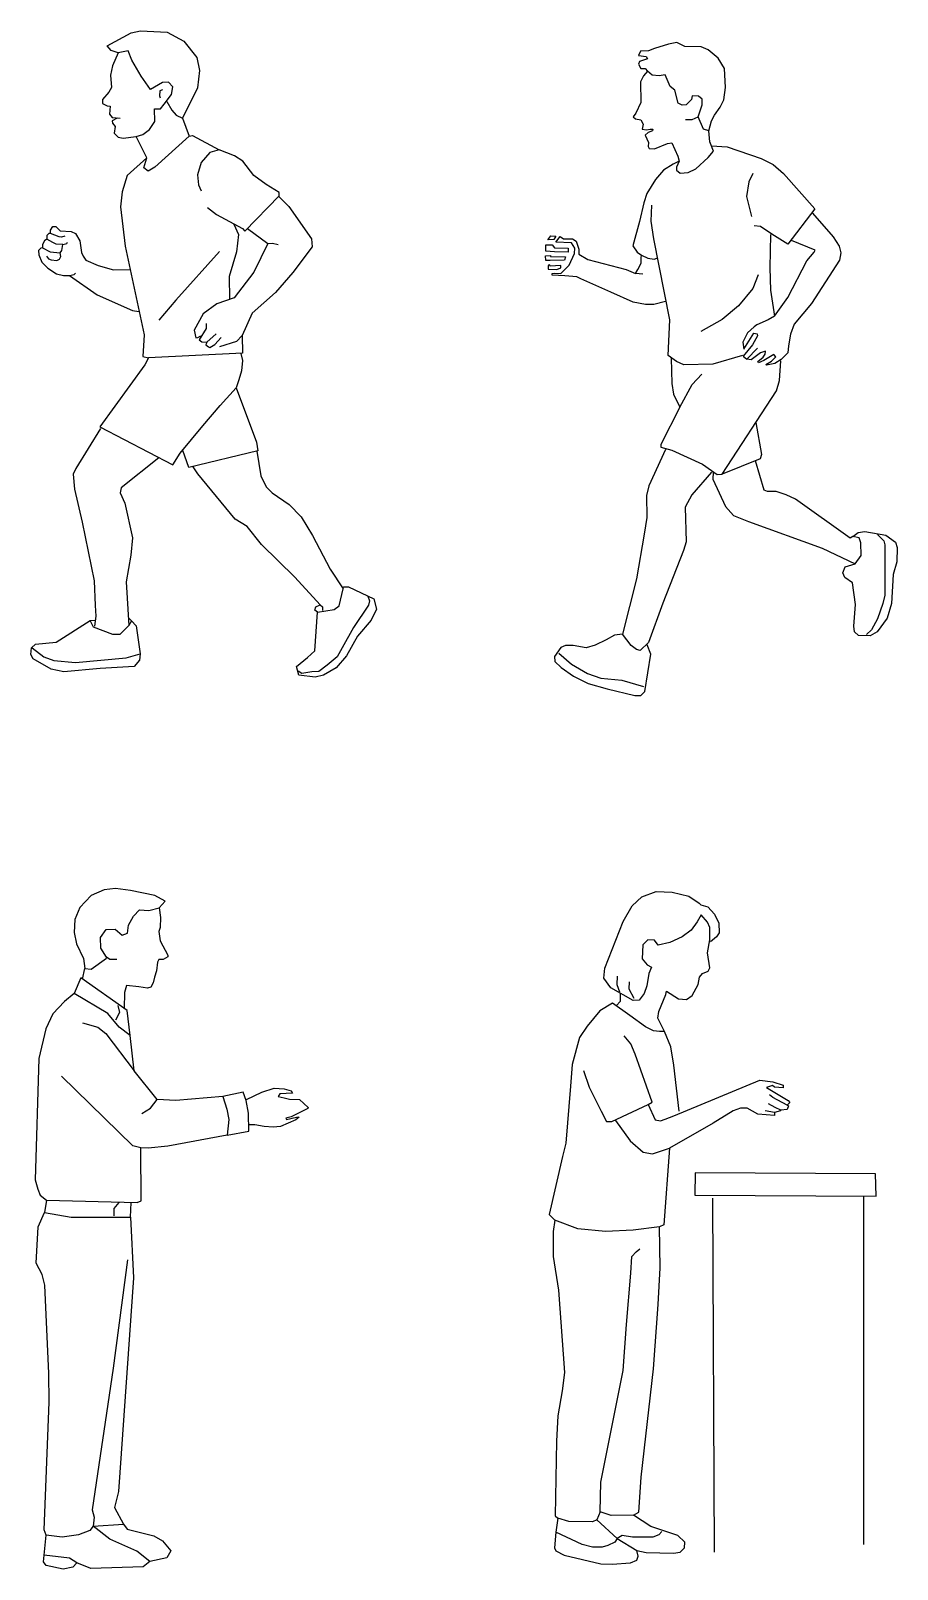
# Model space of a CAD drawing. Header units: millimetres. Extents: x 1284 to 35279, y 955 to 12847.
# Drawn here: x 1657 to 3830, y 955 to 4813 of the extents above; entities that cross this region are included whole.
import ezdxf

# ---------------------------------------------------------------- set-up
doc = ezdxf.new("R2010")
doc.units = ezdxf.units.MM
doc.header["$LTSCALE"] = 20

# ---------------------------------------------------------------- blocks, each defined once
blk = doc.blocks.new('人物動作（CAD素材.com）62')
at = {"color": 0, "linetype": 'ByBlock', "lineweight": -2}
for points in [[(167.3, 1135.9), (154.1, 1251.7), (146.6, 1297.8), (130.8, 1336.3), (114.4, 1369.1), (116.5, 1385.7), (134.3, 1428.8), (135.5, 1437.2), (165.8, 1418.1), (185.8, 1416.4), (199.9, 1425.9), (215.6, 1454.2), (218.5, 1472.4), (226.4, 1481.6), (240.5, 1487.4), (244.7, 1495.2), (238.9, 1533), (244.7, 1565.8), (244.7, 1596.5), (238.5, 1610.2), (222.7, 1628.5), (212.7, 1610.6), (197.8, 1590.3), (175, 1573.3), (144.3, 1559.2), (115.2, 1552.5), (105.7, 1565), (89.1, 1565.8), (76.6, 1553.3), (74.5, 1518.5), (87.8, 1503.1), (98.2, 1497.3), (92, 1481.6), (86.2, 1450.8), (79.9, 1431.3), (67.5, 1414.7), (52.1, 1413.5), (-3.5, 1445.4), (-21.3, 1469.9), (-18.8, 1494.4), (27.6, 1611.9), (50.1, 1650.9), (73.7, 1673.3), (109.8, 1687.4), (150.1, 1685.7), (192, 1675.3), (217.7, 1657.9), (222.3, 1653.8), (239.7, 1648.4), (256.3, 1630.1), (267.1, 1607.7), (267.9, 1583.6), (261.7, 1573.3), (246.3, 1560.8)], [(12.3, 1474.9), (11.1, 1454.2), (18.1, 1435.1)], [(9.4, 1400.6), (20.6, 1411.8), (20.2, 1431.9)], [(42.6, 1460.4), (41.8, 1443), (54.2, 1419.3)], [(130.8, 1336.3), (118.4, 1335.9), (103, 1337.6), (83.1, 1347.6), (43.7, 1376.2), (0.5, 1406.9), (-31, 1387.8), (-63.4, 1349.6), (-82.5, 1320.6), (-100.7, 1253.4), (-105.3, 1199), (-116.5, 1055.8), (-124.8, 1022.6), (-158.4, 876.6), (-143.9, 862.5), (-148.7, 834.1), (-148.7, 771.9), (-135, 687.2), (-120.1, 480.7), (-125.7, 434.6), (-136.3, 371.8), (-140, 308.3), (-143.1, 121.5), (-136.3, 115.9)], [(89.5, 1152.9), (100, 1158.9), (57.3, 1279.3), (46.1, 1304.6), (29.9, 1324.9)], [(-72.6, 1238.2), (-58.1, 1196.7), (-27.8, 1136.5), (-14.9, 1110), (-1, 1110), (89.5, 1152.9), (107.2, 1114.7), (121, 1111.9), (132.4, 1116.4), (154.1, 1124.6), (369.9, 1213.5), (402.4, 1210.1), (428.2, 1201.5), (428.6, 1194.7), (407, 1196.3), (401.5, 1200.4), (386.7, 1195.2), (441.4, 1162.6), (445, 1158.1), (438.3, 1151.5), (441.7, 1149.3), (438.6, 1140.4), (422.3, 1138.8), (421.7, 1137.4), (406.8, 1132.7), (383, 1137.1)], [(438.3, 1151.5), (402.7, 1170.3), (394.6, 1177)], [(406.8, 1132.7), (407.1, 1125.5), (364.7, 1128.5), (338.2, 1144), (321.3, 1143.8), (303.1, 1136.8), (252.7, 1106.4), (143.4, 1043.6), (129.1, 851.5), (118, 845.9)], [(422.3, 1138.8), (408.7, 1145.7), (392.1, 1154.8)], [(7.6, 1112.5), (44.4, 1062.1), (77.6, 1033.1), (101.1, 1028.9), (143.4, 1043.6)], [(-39.2, 110.9), (-49.8, 106.6), (-108.9, 107.2), (-136.3, 115.9), (-141.9, 80.5), (-145.2, 40.9), (-141.6, 33.5), (-121.2, 23), (-29, 1.1), (0, 0), (45.6, 3.3), (61.1, 10), (64.5, 19.9), (61.7, 34.4), (84.7, 29.4), (153.8, 28.1), (170.6, 30.6), (181.2, 41.2), (181.8, 54.9), (164.4, 71.7), (96.5, 94.8), (52.9, 123.4), (66.6, 130.2), (72.2, 218), (103.4, 490), (115.2, 651.7), (119.6, 743.2), (118, 845.9), (52.4, 838), (-17.3, 834.3), (-86.6, 841.3), (-143.9, 862.5)], [(52.9, 123.4), (-2.5, 122.1), (-30.5, 131.5), (-29.2, 205.6), (26.8, 485.7), (35.5, 601.3), (46.1, 729.5), (49.2, 771.9), (59.8, 783.1), (69.1, 790.5)], [(-30.5, 131.5), (-39.2, 110.9), (11.9, 64.3), (61.7, 34.4)], [(124.5, 81.9), (117, 73.9), (101.5, 67.8), (50.6, 68.1), (25.1, 71.9), (11.9, 64.3), (6.3, 55.3), (-11.4, 47.3), (-25.8, 42.9), (-49.6, 42.9), (-75.8, 49.2), (-141.9, 80.5)]]:
    blk.add_lwpolyline(points, dxfattribs=at)
blk = doc.blocks.new('人物動作（CAD素材.com）63')
at = {"color": 0, "linetype": 'ByBlock', "lineweight": -2}
blk.add_line((-86.3, 1476.3), (-81, 1502.6), dxfattribs=at)
for points in [[(105.4, 1655), (120.5, 1671.9), (94.8, 1685.6), (33.7, 1698.4), (-3.5, 1703.7), (-31.9, 1700.2), (-64.7, 1685.6), (-93.5, 1655.9), (-105.9, 1625.3), (-107.2, 1593), (-101.4, 1564.7), (-84.1, 1527.4), (-81, 1502.6), (-64.7, 1501.3), (-26.6, 1528.3)], [(-0.4, 1525.7), (-18.1, 1525.7), (-26.1, 1531.4), (-40.7, 1554), (-41.2, 1580.6), (-27.5, 1600.5), (-4.4, 1601), (12.9, 1586.4), (26.1, 1591.7), (28.8, 1611.6), (41.7, 1633.8), (56.7, 1650.1), (79.7, 1647.9), (105.4, 1655), (109, 1630.2), (108.5, 1605.9), (105, 1595.2), (108.5, 1572.2), (127.1, 1535.9), (127.1, 1531.9), (116.1, 1525.2), (104.5, 1525.2), (101.9, 1519), (99.2, 1496.9), (93.9, 1481.4), (90.8, 1466.8), (84.6, 1456.1), (76.6, 1453.5), (54.5, 1456.6), (23.5, 1460.5), (18.6, 1442.9), (18.1, 1402.7)], [(-86.4, 1366.7), (-48.3, 1355.6), (-27.9, 1340.1), (43, 1246.2), (33.2, 1334.3), (25.3, 1397.7), (-90.4, 1479.2), (-107.2, 1439.7)], [(33.2, 1334.3), (5.3, 1356), (-23, 1389.7), (-107.2, 1439.7), (-131.5, 1420.3), (-160.8, 1388.8), (-178.9, 1351.6), (-196.2, 1276.7), (-205.7, 972.6), (-198.7, 949.6), (-192.9, 934.1), (-177.1, 921.6), (-182.3, 891.2), (-115.4, 879.3), (33.9, 879.2), (35.5, 916)], [(1.8, 1410.1), (6.2, 1392.3), (-3.5, 1373.3)], [(62.1, 1138.8), (83.8, 1152.5), (100.7, 1173.8), (43, 1246.2)], [(276.5, 1084.7), (127.2, 1057.3), (78.1, 1052.4), (59.5, 1053.1), (40, 1058.4), (-139.4, 1233)], [(325, 1173.8), (363.1, 1192.8), (394.6, 1202.6), (418.9, 1200.8), (437.2, 1196.3), (439.8, 1190.1), (408.3, 1188), (404.2, 1182.1), (419.5, 1178.3), (432.3, 1174.8), (457.7, 1174.6), (479.8, 1154.5), (478.6, 1151.4), (436.5, 1130.9), (423.3, 1127.7), (424.8, 1123.8), (450.6, 1130.1), (457.1, 1130.1), (448.3, 1123.6), (409.9, 1106.7), (391.6, 1104.7), (369.5, 1106.7), (345.5, 1111), (331.1, 1110.8)], [(265.4, 1181.7), (147.2, 1172), (100.7, 1173.8)], [(-177.1, 921.6), (50.2, 916.3), (60.4, 919.8), (59.5, 1053.1)], [(25.9, 771.9), (-10, 500.8), (-62.5, 145.3), (-57.6, 126.5), (-59.8, 104.3), (-68.2, 93.7), (-97, 82.2), (-137.8, 76.4), (-177.4, 81.7), (-182.7, 95), (-170.1, 415.3), (-171.4, 487), (-181.4, 709), (-187.4, 735.5), (-202.7, 763.4), (-198, 854.5), (-182.3, 891.2)], [(4.5, 916.3), (-8.3, 901.2), (-8.3, 882.1)], [(33.9, 879.2), (41.4, 726.7), (4, 191.5), (-6.5, 151.2), (15.9, 109)], [(82.4, 15.9), (49.8, 41.9), (-17.9, 71.8), (-59.8, 104.3), (15.9, 109), (25.2, 97), (92.4, 79.7), (114.3, 67.8), (134.9, 42.5), (124.9, 24.6), (82.4, 15.9), (65.8, 2), (-65.8, -2), (-101, 12), (-111.2, 1.1), (-135.5, -3.8), (-177.6, 5.5), (-184.3, 14.8), (-182.7, 31.2), (-177.4, 81.7)], [(-101, 12), (-119.6, 23.9), (-182.7, 31.2)]]:
    blk.add_lwpolyline(points, dxfattribs=at)
blk.add_lwpolyline([(330.6, 1094.5), (330.1, 1139.7), (323.9, 1171.5), (316.8, 1192.8), (265.4, 1181.7), (275.6, 1149.8), (280.1, 1123.7), (276.5, 1084.7)], close=True, dxfattribs=at)
blk = doc.blocks.new('人物動作（CAD素材.com）71')
at = {"color": 0, "linetype": 'ByBlock', "lineweight": -2}
for points in [[(96.5, 1339.6), (89.4, 1324.7), (89.4, 1317.5), (98.8, 1310.1), (118.6, 1311.5), (138, 1320.4), (169.5, 1349), (182.1, 1365.4), (173.3, 1388), (171, 1416.3), (177.6, 1441.2), (184.8, 1454.9), (199.4, 1475.5), (208.3, 1493.9), (212.5, 1524.5), (210, 1572.6), (193.9, 1598.1), (169.3, 1619), (151.3, 1626.5), (110.3, 1627.3), (90.5, 1637.3), (69.9, 1633.3), (34.7, 1622.2), (19.2, 1616.7), (-0.5, 1615.6), (-5.7, 1605.3), (13.8, 1602.7), (16.9, 1596.4), (-3.4, 1590.1), (-5.4, 1583.2), (0.6, 1572.3), (11.2, 1572.3), (16.9, 1565.3), (6.6, 1553.5), (-0.6, 1538.9), (0, 1487.1), (-12, 1460.2), (-19.2, 1451.3), (-13.5, 1445.8), (0.3, 1443.8), (6.3, 1432.7), (3.7, 1420.4), (14.5, 1418.3), (23.5, 1420.5), (29.2, 1420.5), (30.7, 1419.5), (29.8, 1416.4), (18.3, 1411.8), (10.9, 1404.9), (19.8, 1386.8), (18.9, 1376.8), (21.2, 1372), (34.4, 1370.5), (66.7, 1384.6), (78.2, 1386.3), (92.8, 1352.2), (96.5, 1339.6), (81.6, 1332.1), (56.7, 1317), (36.7, 1293.8), (15.5, 1258.5), (8, 1235.3), (-2.9, 1188.4), (-19.8, 1127.4), (-8.6, 1111.6), (1.7, 1103.9), (17.8, 1097), (33.5, 1094.4), (40.7, 1096.4)], [(112, 1444.4), (119.4, 1444.4), (128.9, 1444.7), (143.8, 1450.7), (154.4, 1480.8), (154.1, 1495.7), (145.2, 1502.8), (128.6, 1504), (127.4, 1494.8), (114.3, 1481.4), (104, 1480.2), (94.2, 1485.7), (85.6, 1518), (73.9, 1527.5), (61.3, 1556.1), (45.8, 1553.8), (28.9, 1555.2), (16.9, 1565.3)], [(171, 1416.3), (157.5, 1419.8), (143.8, 1450.7)], [(177.4, 1378.3), (216.9, 1375.7), (302, 1346.5), (332, 1331.6), (358.1, 1308.7), (437, 1220.2), (368.7, 1131.7), (329.2, 1157.1), (300.8, 1176), (284.9, 1177.7)], [(280.8, 1309.1), (271.1, 1287.8), (265.3, 1251.7), (277.6, 1201.5)], [(255, 852.5), (181.1, 831.1), (108.1, 829.3), (89.6, 837.5), (69, 852.5), (72.7, 942), (33.2, 1145.2), (25.9, 1189.5), (28, 1229.9)], [(430.6, 1209.9), (483, 1149.8), (498, 1127), (502.3, 1109.8), (498.9, 1091.8), (428, 982.7), (385, 931.1), (376, 906.2), (370.4, 876.6), (369.1, 858.9), (351.9, 842.2), (336.5, 832.3), (315.6, 828.2), (314.2, 830.3), (328.2, 838.5), (339.1, 849.4), (334.1, 855.3), (308.7, 840.2), (295.7, 834.3), (293.6, 837.7), (307.4, 848.6), (312.5, 855.8), (312.7, 863.1), (300.1, 859.5), (276.8, 841.9), (266.3, 843.8)], [(62.4, 988), (32.7, 980.7), (11.7, 980.3), (-18.8, 986.3), (-75.1, 1011.2), (-150.4, 1044.8), (-160.3, 1049.9), (-190.4, 1052.1), (-221.9, 1053.7), (-221.9, 1058.3), (-217.1, 1059.2), (-200.3, 1057.9), (-179.9, 1078.9), (-166.5, 1108.1), (-165, 1121.6), (-174.1, 1135), (-212.7, 1136.5), (-201.8, 1150.9), (-194, 1145.5), (-170.9, 1144.9), (-161.9, 1139.4), (-154.9, 1119.2), (-155, 1107.1), (-132.7, 1093.2), (-36.2, 1068.1), (-13.5, 1058.2)], [(325.8, 1156), (324, 1072.2), (325.8, 1016.8), (335.8, 950.9), (369, 997.7), (417, 1089.7), (435.3, 1111.5), (437.6, 1116.7), (377.8, 1140.9)], [(5.4, 1056.5), (-13.5, 1058.2), (-7.4, 1068.4), (1.1, 1083.8), (1.1, 1097.9), (1.7, 1103.9)], [(294.6, 1054.9), (280.8, 1020.5), (245.6, 977.1), (203.9, 942.8), (150.9, 912.8)], [(335.8, 950.9), (319.8, 942.1), (291.1, 929.5), (284.6, 924.8), (267.8, 909.1), (256.4, 886.2), (258.9, 868.1), (283.9, 908.5), (292.1, 906.8), (292.5, 901.7), (280.6, 879.1), (257.2, 851.3), (266.3, 843.8), (292.5, 871)], [(76.7, 846.1), (78, 782.1), (82.3, 755.9), (97.8, 723.2), (50.5, 629.2), (50.1, 622.3), (77.6, 615), (154.5, 579.8), (191.4, 554), (204.3, 555.3)], [(289, 684.4), (303.2, 604.5), (299.7, 593.8), (204.3, 555.3), (340.5, 763.6), (348.2, 789.8), (351.4, 839.2)], [(97.8, 723.2), (129.1, 779.9), (153.6, 806.1)], [(61.8, 616.5), (20.5, 525.4), (14.5, 501.8), (15.4, 446.4), (8.9, 404.3), (-10.8, 292.2), (-46.1, 153.4)], [(532.2, 398.7), (525.3, 394.8), (388.2, 492.4), (365, 503.5), (339.7, 511.3), (317.8, 511.3), (309.2, 515.1), (288.1, 588.2)], [(177.7, 560.2), (128.3, 503.5), (111.2, 472.2), (113.7, 385.4), (107.3, 363.5), (55.3, 231.2), (19.2, 133.2), (-1.4, 113), (-10.4, 115.2), (-24.2, 125.1), (-46.1, 153.4), (-65.9, 151.5), (-86.5, 139.5), (-114, 126.3), (-136.9, 119.4), (-169.5, 125.7), (-188.7, 125.7), (-200.5, 120.3), (-216.5, 97.7), (-215.4, 84.8), (-199.9, 70.5), (-169, 48.7), (-132, 30.1), (-84.5, 16.9), (-15.2, 0), (0, 0), (10.3, 9.7), (24.9, 103.7), (16, 126.9)], [(181.6, 560.2), (181.2, 542.2), (212.5, 474.3), (232.3, 451.6), (270.5, 436.5), (455.3, 369.1), (537.7, 330.4)], [(593.6, 403.3), (610.2, 388.1), (612.3, 377.7), (612.7, 251.7), (607.2, 230.9), (594.2, 192.4), (578.6, 165), (566.5, 153)], [(-205.9, 106.3), (-173.8, 78.8), (-133.5, 55), (-100, 43.2), (-47.8, 38.4), (6.9, 22.1)]]:
    blk.add_lwpolyline(points, dxfattribs=at)
for points in [[(-181.8, 1112.1), (-216.3, 1112.3), (-238.3, 1114.6), (-238.3, 1130.1), (-221.9, 1129.7), (-216, 1122.6), (-182.2, 1121.8)], [(-213.3, 1152.2), (-217.9, 1143.6), (-232.8, 1142.7), (-225.5, 1153)], [(-226.5, 1103.1), (-226.6, 1100.8), (-189, 1100.1), (-191.5, 1091.9), (-227.2, 1090.5), (-237.9, 1091.1), (-239.1, 1102.9)], [(-232.4, 1069), (-210.8, 1068.2), (-200.3, 1072.6), (-200.5, 1077.9), (-227.4, 1077), (-227.8, 1079.8), (-231.2, 1079.1), (-232.4, 1077)], [(553.2, 351), (552.3, 382.4), (547.6, 395.7), (532.2, 398.7), (545.6, 409.1), (562.5, 411.5), (614.6, 401.6), (639.1, 384.4), (643.4, 371.1), (642.1, 335), (633.5, 303.6), (628.8, 230.6), (618.5, 194.1), (592.7, 159.7), (575.5, 149.8), (545.9, 150.7), (536.5, 159.7), (534.3, 173.4), (538.6, 228), (530.9, 282.6), (512, 295.5), (507.2, 307.9), (512.4, 322.9), (537.7, 330.4)]]:
    blk.add_lwpolyline(points, close=True, dxfattribs=at)
blk = doc.blocks.new('人物動作（CAD素材.com）72')
at = {"color": 0, "linetype": 'ByBlock', "lineweight": -2}
blk.add_line((-214.5, 851.4), (-238.5, 830.3), dxfattribs=at)
for points in [[(-460.7, 1555.9), (-478.3, 1561.9), (-488.6, 1573.6), (-428.4, 1606.1), (-404.4, 1611.5), (-337.7, 1607.9), (-295.6, 1585.6), (-263.2, 1544.8), (-256.6, 1511.7), (-261.4, 1468.4), (-299.2, 1392.1)], [(-462.9, 1392.7), (-476, 1385.5), (-474.7, 1379.6), (-468, 1371.3), (-470.4, 1354.5), (-460.5, 1345.1), (-447.7, 1341.9), (-415.1, 1346.3), (-399.1, 1351.1), (-382, 1363.6), (-368.6, 1384.4), (-369.4, 1415.7), (-354.5, 1415.7), (-345.3, 1427.3), (-326.8, 1452.1), (-323.6, 1471.3), (-334.1, 1482.6), (-349.3, 1482.2), (-379.3, 1464.5), (-403, 1497.8), (-426.6, 1537.5), (-435.4, 1561.1), (-460.7, 1555.9), (-474.7, 1523.8), (-479.5, 1500.2), (-477.5, 1468.9), (-483.9, 1457.7), (-499.9, 1439.3), (-500.3, 1428.9), (-487.9, 1422.9), (-480.3, 1422.1), (-482.3, 1402.8), (-475.5, 1394), (-455.5, 1392.4)], [(-338.9, 1434.5), (-326, 1412.8), (-315.2, 1399.6), (-299.2, 1392.1), (-282.4, 1347), (-368.3, 1269.2), (-385.2, 1259.6), (-396.6, 1267.4), (-388.8, 1292.6), (-415.1, 1346.3)], [(-349.3, 1463.7), (-356.5, 1460.5), (-356.9, 1448.5), (-355.3, 1443.7)], [(-282.4, 1347), (-274, 1348.8), (-207.3, 1312.8)], [(-236.7, 1168.5), (-214.3, 1150.9), (-148.6, 1116), (-143, 1109.2), (-56.4, 1197.8), (-56.8, 1206.2), (-89.3, 1226.2), (-120.1, 1248.3), (-148.2, 1284.3), (-169, 1297.9), (-207.3, 1312.8), (-230.3, 1306), (-252.3, 1281.1), (-262, 1249.9), (-259.2, 1225), (-252.3, 1210.2)], [(-388.8, 1292.6), (-438.1, 1248.8), (-450.7, 1207.9), (-454.9, 1170), (-442.7, 1071), (-395.8, 848.6), (-399, 794.5), (-384.2, 791.3), (-394, 773.4), (-507, 618.4), (-323.8, 523), (-305.4, 552.3), (-248.1, 620.4), (-204.4, 671.7), (-164.8, 715.7)], [(-57.8, 1196), (-32.2, 1170.7), (24.3, 1089.8), (25.9, 1069.3), (-22.5, 1005.6), (-65.8, 955.5), (-124.3, 903.1), (-149.2, 847.4), (-148.6, 803), (-384.2, 791.3)], [(-594.4, 1096.5), (-602.5, 1093.6), (-608.6, 1094.9), (-630, 1103.2), (-630.2, 1111.9), (-624.7, 1120.6), (-616.7, 1120.6), (-605.7, 1109.6), (-578.4, 1108), (-567.5, 1103.2), (-556.5, 1084.8), (-552.8, 1055.8), (-548.7, 1046.2), (-541.8, 1036.6), (-510.9, 1022.5), (-472.3, 1011.7), (-431.1, 1012.5)], [(-170.2, 1126.6), (-159, 1100.6), (-163.8, 1056.9), (-181.9, 995.6), (-181.6, 938.8)], [(-630, 1103.2), (-634.8, 1103.2), (-639.9, 1098.4), (-639.9, 1089.3), (-645.2, 1085), (-650.3, 1075.7), (-650.5, 1067.4), (-654.8, 1066.1), (-660.7, 1060.7), (-659.9, 1049.8), (-651.9, 1031.6), (-637.2, 1016.4), (-615, 1001.9), (-597.4, 997.4), (-582.6, 997.5), (-512.9, 949.3), (-424.7, 910.1), (-409.1, 907.3)], [(-640.1, 1046), (-635, 1039.9), (-628.6, 1037.2), (-614.2, 1035.6), (-607.8, 1039.1), (-604.6, 1045.2), (-605.9, 1054.6), (-601.7, 1060.7), (-599.8, 1075.7), (-616.3, 1076.7), (-624.4, 1080.2), (-639.9, 1089.3)], [(-599.8, 1075.7), (-589.4, 1078.3), (-587.5, 1081.3)], [(-135.9, 1115.3), (-85.3, 1078), (-73.7, 1079.3), (-59.3, 1075.7)], [(-650.5, 1067.4), (-631, 1057.5), (-605.9, 1054.6)], [(-206.2, 1057.8), (-315.7, 936.1), (-359, 886.1)], [(-85.3, 1078), (-120.1, 1005.8), (-170, 942.1), (-213.3, 926.5), (-247.5, 901.9), (-269.8, 860.4), (-266.2, 841.8), (-260.5, 842.7), (-253.3, 846.4)], [(-582.6, 997.5), (-571.3, 1000.5), (-567.6, 1003.7)], [(-239.7, 877.8), (-239.7, 865.2), (-257.8, 836.3), (-250.5, 831.5), (-238.5, 830.3), (-240.6, 823.7), (-233.9, 818.7), (-230.7, 817.1), (-218.1, 824.9), (-201.9, 842.4)], [(-149.2, 847.4), (-163.6, 832.1), (-206.1, 818.9)], [(-153.1, 802.3), (-149.1, 784.3), (-151.5, 759), (-157.6, 735.8), (-164.8, 715.7), (-113.5, 579.9), (-109.9, 558.3), (-283.4, 516.6), (-298.2, 558.7)], [(-504.7, 614.2), (-567, 513.7), (-573.1, 499.5), (-569.9, 462.1), (-550.6, 379.5), (-520.8, 232), (-518.1, 170), (-516.9, 143.5), (-520.1, 118.6)], [(-358.7, 540.5), (-452.7, 465), (-455.2, 452.9), (-443.8, 426.9), (-424.6, 340), (-428.5, 296.2), (-440.6, 230), (-434.2, 120.3)], [(-112.8, 556.9), (-102.8, 495.6), (-89.2, 467.5), (-74.4, 453.1), (-31.9, 423.4), (-1.8, 393), (26.5, 345.4), (70.8, 261), (103.9, 211.9)], [(39.8, 153.6), (81, 160), (93.8, 169.7), (103.9, 211.9), (104.5, 217.2), (117.3, 216.7), (180.9, 187.3), (187.3, 161.1), (173.9, 133.3), (139.7, 93.3), (112, 44.1), (86.3, 14.2), (54.3, -4.5), (33.4, -9.3), (-7.2, -4.5), (-13.1, 16.9), (14.2, 39.8), (32.9, 56.9), (39.8, 153.6), (32.4, 158.4), (35, 167), (45.7, 172.3), (-17.3, 241.2), (-100.7, 323.5), (-137, 368.4), (-167.5, 386.6), (-261, 500.4), (-272.2, 518)], [(165.6, 193.4), (169.9, 182), (167.4, 171.3), (129.6, 115.4), (101.5, 63.8), (88.7, 41.7), (63.8, 20.7), (42.7, 5), (24.9, 3.6), (0, 0), (-9.3, 5.3)], [(45.7, 172.3), (51.6, 167), (51.6, 157.9)], [(-676, 64.3), (-647.2, 41.9), (-621.9, 32.6), (-567.4, 26.9), (-440.2, 39), (-405.7, 49.4), (-407.1, 33), (-420.6, 17), (-505.4, 12), (-596.6, 4.1), (-629, 10.9), (-673.9, 36.6), (-679.9, 47.2), (-677.8, 64.3), (-667.8, 73.2), (-616.2, 77.9), (-530.7, 132.4)], [(-427.4, 132), (-434.2, 120.3), (-456.6, 97.1), (-474.1, 97.1), (-522.9, 116.3), (-530.7, 132.4), (-519.7, 133.2)], [(-434.2, 138.1), (-427.4, 132), (-415.3, 119.2), (-405.7, 49.4)]]:
    blk.add_lwpolyline(points, dxfattribs=at)

msp = doc.modelspace()

# ---------------------------------------------------------------- linework, layer by layer
for p, q in [((3372.4, 997.2), (3368.1, 1885.4)), ((3746.4, 1016.3), (3746.4, 1888.6))]:
    msp.add_line(p, q)
msp.add_lwpolyline([(3322.9, 1892.4), (3777.3, 1889.9), (3776.1, 1945.9), (3323.5, 1948.4)], close=True)

# ---------------------------------------------------------------- block references
for name, p in [('人物動作（CAD素材.com）72', (2336.7, 3201.2)), ('人物動作（CAD素材.com）71', (3187, 3145.8)), ('人物動作（CAD素材.com）63', (1873.2, 958.4)), ('人物動作（CAD素材.com）62', (3115.7, 967.2))]:
    msp.add_blockref(name, p)

doc.saveas('drawing.dxf')
